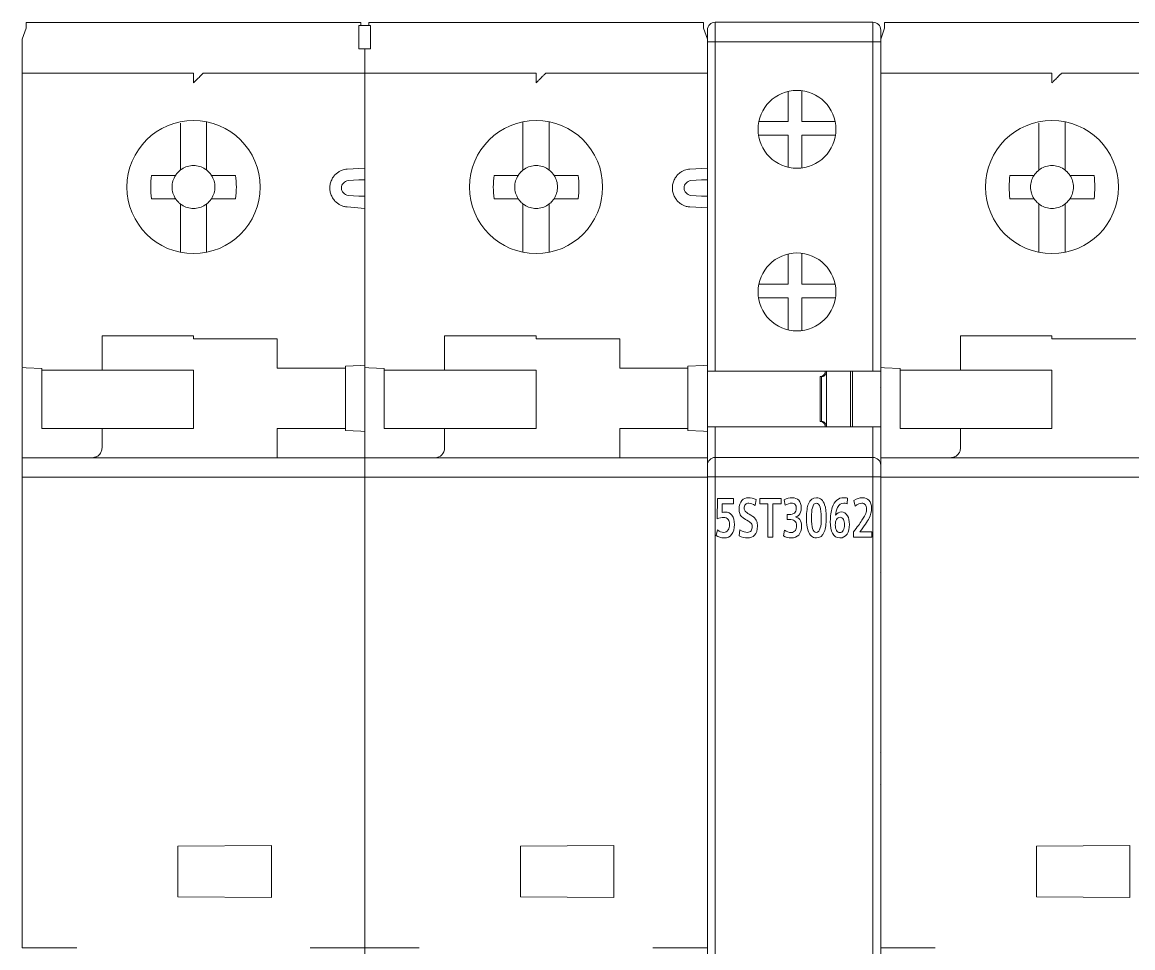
# Model space of a CAD drawing. Header units: millimetres. Extents: x 1359 to 3577, y 1336 to 3557.
# Drawn here: x 1699.5 to 1756.5, y 2764.8 to 2812.3 of the extents above; entities that cross this region are included whole.
import ezdxf

# ---------------------------------------------------------------- set-up
doc = ezdxf.new("R2010")
doc.units = ezdxf.units.MM
doc.layers.add('000-PI-Oprema', color=30, linetype='Continuous', lineweight=5)

msp = doc.modelspace()

# ---------------------------------------------------------------- linework, layer by layer
at = {"layer": '000-PI-Oprema', "color": 0, "lineweight": 0}
for p, q in [((1699.671, 2812.031), (1699.471, 2811.481)), ((1699.671, 2812.331), (1704.471, 2812.331)), ((1704.471, 2812.331), (1712.091, 2812.331)), ((1712.091, 2812.331), (1716.871, 2812.331)), ((1716.771, 2812.181), (1716.871, 2812.181)), ((1716.871, 2812.181), (1717.271, 2812.181)), ((1717.271, 2812.331), (1722.071, 2812.331)), ((1717.271, 2812.181), (1717.371, 2812.181)), ((1722.071, 2812.331), (1729.691, 2812.331)), ((1729.691, 2812.331), (1734.471, 2812.331)), ((1734.671, 2811.481), (1734.471, 2812.031)), ((1743.771, 2812.031), (1743.571, 2811.481)), ((1743.771, 2812.331), (1748.571, 2812.331)), ((1748.571, 2812.331), (1756.191, 2812.331)), ((1756.191, 2812.331), (1760.971, 2812.331)), ((1699.471, 2811.481), (1699.471, 2808.881)), ((1734.671, 2811.481), (1734.671, 2808.881)), ((1743.571, 2811.481), (1743.571, 2808.881)), ((1716.771, 2810.981), (1716.771, 2811.281)), ((1717.371, 2810.981), (1716.771, 2810.981)), ((1717.071, 2810.981), (1717.071, 2805.161)), ((1717.371, 2810.981), (1717.371, 2811.281)), ((1708.271, 2809.731), (1699.471, 2809.731)), ((1708.771, 2809.731), (1716.871, 2809.731)), ((1716.871, 2809.731), (1725.871, 2809.731)), ((1726.371, 2809.731), (1734.671, 2809.731)), ((1752.371, 2809.731), (1743.571, 2809.731)), ((1752.871, 2809.731), (1760.971, 2809.731)), ((1699.471, 2808.881), (1699.471, 2794.61)), ((1734.671, 2808.881), (1734.671, 2805.161)), ((1743.571, 2808.881), (1743.571, 2794.61)), ((1707.596, 2807.157), (1707.596, 2805.038)), ((1708.946, 2807.157), (1708.946, 2807.232)), ((1708.946, 2805.038), (1708.946, 2807.157)), ((1725.196, 2807.232), (1725.196, 2807.157)), ((1725.196, 2807.157), (1725.196, 2805.038)), ((1726.546, 2807.157), (1726.546, 2807.232)), ((1726.546, 2805.038), (1726.546, 2807.157)), ((1751.696, 2807.157), (1751.696, 2805.038)), ((1753.046, 2807.157), (1753.046, 2807.232)), ((1753.046, 2805.038), (1753.046, 2807.157)), ((1717.071, 2802.501), (1717.071, 2805.161)), ((1707.596, 2804.75), (1707.596, 2805.038)), ((1708.946, 2804.75), (1708.946, 2805.038)), ((1717.071, 2804.844), (1716.165, 2804.806)), ((1725.196, 2804.75), (1725.196, 2805.038)), ((1726.546, 2804.75), (1726.546, 2805.038)), ((1734.671, 2804.844), (1733.765, 2804.806)), ((1751.696, 2804.75), (1751.696, 2805.038)), ((1753.046, 2804.75), (1753.046, 2805.038)), ((1699.471, 2804.531), (1699.466, 2804.518)), ((1706.107, 2804.481), (1706.965, 2804.481)), ((1709.577, 2804.481), (1710.435, 2804.481)), ((1716.771, 2804.257), (1716.217, 2804.209)), ((1723.707, 2804.481), (1724.565, 2804.481)), ((1727.177, 2804.481), (1728.035, 2804.481)), ((1734.371, 2804.257), (1733.817, 2804.209)), ((1734.671, 2804.257), (1734.671, 2803.405)), ((1743.571, 2804.531), (1743.566, 2804.518)), ((1750.207, 2804.481), (1751.065, 2804.481)), ((1753.677, 2804.481), (1754.535, 2804.481)), ((1716.771, 2803.405), (1716.217, 2803.454)), ((1734.371, 2803.405), (1733.817, 2803.454)), ((1706.107, 2803.281), (1706.965, 2803.281)), ((1707.596, 2802.725), (1707.596, 2803.013)), ((1708.946, 2802.725), (1708.946, 2803.013)), ((1710.435, 2803.281), (1709.577, 2803.281)), ((1723.707, 2803.281), (1724.565, 2803.281)), ((1725.196, 2802.725), (1725.196, 2803.013)), ((1726.546, 2802.725), (1726.546, 2803.013)), ((1728.035, 2803.281), (1727.177, 2803.281)), ((1750.207, 2803.281), (1751.065, 2803.281)), ((1751.696, 2802.725), (1751.696, 2803.013)), ((1753.046, 2802.725), (1753.046, 2803.013)), ((1754.535, 2803.281), (1753.677, 2803.281)), ((1707.596, 2802.725), (1707.596, 2800.605)), ((1708.946, 2800.605), (1708.946, 2802.725)), ((1716.165, 2802.856), (1717.071, 2802.777)), ((1717.071, 2802.501), (1717.071, 2794.734)), ((1725.196, 2802.725), (1725.196, 2800.605)), ((1726.546, 2800.605), (1726.546, 2802.725)), ((1733.765, 2802.856), (1734.671, 2802.818)), ((1734.671, 2802.501), (1734.671, 2794.734)), ((1751.696, 2802.725), (1751.696, 2800.605)), ((1753.046, 2800.605), (1753.046, 2802.725)), ((1707.596, 2800.605), (1707.596, 2800.531)), ((1708.946, 2800.531), (1708.946, 2800.605)), ((1725.196, 2800.605), (1725.196, 2800.531)), ((1726.546, 2800.531), (1726.546, 2800.605)), ((1751.696, 2800.605), (1751.696, 2800.531)), ((1753.046, 2800.531), (1753.046, 2800.605)), ((1699.471, 2798.581), (1699.466, 2798.586)), ((1734.676, 2798.381), (1734.671, 2798.381)), ((1743.571, 2798.581), (1743.566, 2798.586)), ((1703.571, 2796.231), (1708.271, 2796.231)), ((1703.571, 2794.481), (1703.571, 2796.231)), ((1708.271, 2796.231), (1708.271, 2796.081)), ((1708.271, 2796.081), (1712.571, 2796.081)), ((1712.571, 2796.081), (1712.571, 2794.581)), ((1725.871, 2796.231), (1721.171, 2796.231)), ((1721.171, 2794.481), (1721.171, 2796.231)), ((1725.871, 2796.081), (1725.871, 2796.231)), ((1730.171, 2796.081), (1725.871, 2796.081)), ((1730.171, 2794.581), (1730.171, 2796.081)), ((1747.671, 2796.231), (1752.371, 2796.231)), ((1747.671, 2794.481), (1747.671, 2796.231)), ((1752.371, 2796.231), (1752.371, 2796.081)), ((1752.371, 2796.081), (1756.671, 2796.081)), ((1699.671, 2794.599), (1699.471, 2794.61)), ((1699.471, 2790.405), (1699.471, 2794.581)), ((1699.671, 2794.599), (1700.471, 2794.557)), ((1700.471, 2794.557), (1700.471, 2794.481)), ((1700.471, 2794.481), (1703.571, 2794.481)), ((1700.471, 2794.481), (1700.471, 2791.481)), ((1703.571, 2794.481), (1703.971, 2794.481)), ((1703.971, 2794.481), (1708.271, 2794.481)), ((1708.271, 2794.481), (1708.271, 2791.481)), ((1712.971, 2794.581), (1712.571, 2794.581)), ((1712.971, 2794.581), (1716.071, 2794.581)), ((1716.071, 2794.681), (1716.871, 2794.723)), ((1716.071, 2794.581), (1716.071, 2794.681)), ((1716.071, 2791.481), (1716.071, 2794.581)), ((1716.871, 2794.723), (1717.071, 2794.734)), ((1717.071, 2794.734), (1717.071, 2794.61)), ((1717.071, 2794.61), (1717.271, 2794.599)), ((1717.071, 2794.581), (1717.071, 2794.61)), ((1717.071, 2794.581), (1717.071, 2791.329)), ((1717.271, 2794.599), (1718.071, 2794.557)), ((1718.071, 2794.557), (1718.071, 2794.481)), ((1718.071, 2794.481), (1721.171, 2794.481)), ((1718.071, 2794.481), (1718.071, 2791.481)), ((1721.171, 2794.481), (1721.571, 2794.481)), ((1721.571, 2794.481), (1725.871, 2794.481)), ((1725.871, 2794.481), (1725.871, 2791.481)), ((1730.571, 2794.581), (1730.171, 2794.581)), ((1733.671, 2794.581), (1730.571, 2794.581)), ((1734.471, 2794.723), (1733.671, 2794.681)), ((1733.671, 2794.581), (1733.671, 2794.681)), ((1733.671, 2791.481), (1733.671, 2794.581)), ((1734.671, 2794.734), (1734.471, 2794.723)), ((1734.671, 2794.734), (1734.671, 2791.329)), ((1743.771, 2794.599), (1743.571, 2794.61)), ((1743.571, 2790.405), (1743.571, 2794.581)), ((1743.771, 2794.599), (1744.571, 2794.557)), ((1744.571, 2794.557), (1744.571, 2794.481)), ((1744.571, 2794.481), (1747.671, 2794.481)), ((1744.571, 2794.481), (1744.571, 2791.481)), ((1747.671, 2794.481), (1748.071, 2794.481)), ((1748.071, 2794.481), (1752.371, 2794.481)), ((1752.371, 2794.481), (1752.371, 2791.481)), ((1734.671, 2793.781), (1734.676, 2793.781)), ((1699.466, 2793.576), (1699.471, 2793.581)), ((1743.566, 2793.576), (1743.571, 2793.581)), ((1700.471, 2791.481), (1703.571, 2791.481)), ((1703.971, 2791.481), (1703.571, 2791.481)), ((1703.571, 2791.481), (1703.571, 2790.481)), ((1708.271, 2791.481), (1703.971, 2791.481)), ((1712.571, 2791.481), (1712.971, 2791.481)), ((1712.571, 2789.981), (1712.571, 2791.481)), ((1716.071, 2791.481), (1712.971, 2791.481)), ((1716.071, 2791.381), (1716.071, 2791.481)), ((1721.171, 2791.481), (1718.071, 2791.481)), ((1721.171, 2791.481), (1721.571, 2791.481)), ((1721.171, 2791.481), (1721.171, 2790.481)), ((1725.871, 2791.481), (1721.571, 2791.481)), ((1730.171, 2791.481), (1730.571, 2791.481)), ((1730.171, 2791.481), (1730.171, 2789.981)), ((1733.671, 2791.481), (1730.571, 2791.481)), ((1733.671, 2791.381), (1733.671, 2791.481)), ((1744.571, 2791.481), (1747.671, 2791.481)), ((1748.071, 2791.481), (1747.671, 2791.481)), ((1747.671, 2791.481), (1747.671, 2790.481)), ((1752.371, 2791.481), (1748.071, 2791.481)), ((1716.071, 2791.381), (1716.871, 2791.339)), ((1716.871, 2791.339), (1717.071, 2791.329)), ((1717.071, 2790.405), (1717.071, 2791.329)), ((1734.471, 2791.339), (1733.671, 2791.381)), ((1734.471, 2791.339), (1734.671, 2791.329)), ((1734.671, 2791.329), (1734.671, 2789.131)), ((1699.471, 2789.131), (1699.471, 2790.405)), ((1717.071, 2790.405), (1717.071, 2789.131)), ((1743.571, 2789.131), (1743.571, 2790.405)), ((1699.471, 2789.981), (1717.071, 2789.981)), ((1734.671, 2789.981), (1717.071, 2789.981)), ((1743.571, 2789.981), (1761.171, 2789.981)), ((1699.471, 2764.814), (1699.471, 2789.131)), ((1716.871, 2788.981), (1699.471, 2788.981)), ((1717.071, 2788.981), (1716.871, 2788.981)), ((1717.071, 2789.131), (1717.071, 2788.981)), ((1734.471, 2788.981), (1717.071, 2788.986)), ((1717.071, 2788.981), (1717.071, 2764.814)), ((1734.471, 2788.981), (1734.671, 2788.981)), ((1734.671, 2789.131), (1734.671, 2764.964)), ((1743.571, 2764.814), (1743.571, 2789.131)), ((1760.971, 2788.981), (1743.571, 2788.981)), ((1699.466, 2784.076), (1699.471, 2784.081)), ((1734.671, 2784.281), (1734.676, 2784.281)), ((1743.566, 2784.076), (1743.571, 2784.081)), ((1699.471, 2782.531), (1699.466, 2782.531)), ((1743.571, 2782.531), (1743.566, 2782.531)), ((1699.471, 2781.931), (1699.466, 2781.936)), ((1734.676, 2781.936), (1734.671, 2781.931)), ((1743.571, 2781.931), (1743.566, 2781.936)), ((1699.471, 2774.829), (1699.469, 2774.834)), ((1734.671, 2774.531), (1734.676, 2774.526)), ((1743.571, 2774.829), (1743.569, 2774.834)), ((1734.671, 2773.281), (1734.676, 2773.295)), ((1699.466, 2773.195), (1699.471, 2773.181)), ((1743.566, 2773.195), (1743.571, 2773.181)), ((1707.471, 2770.031), (1712.271, 2770.073)), ((1707.471, 2767.431), (1707.471, 2770.031)), ((1712.271, 2770.073), (1712.271, 2767.389)), ((1725.071, 2770.031), (1729.871, 2770.073)), ((1725.071, 2767.431), (1725.071, 2770.031)), ((1729.871, 2770.073), (1729.871, 2767.389)), ((1751.571, 2770.031), (1756.371, 2770.073)), ((1751.571, 2767.431), (1751.571, 2770.031)), ((1756.371, 2770.073), (1756.371, 2767.389)), ((1712.271, 2767.389), (1707.471, 2767.431)), ((1729.871, 2767.389), (1725.071, 2767.431)), ((1756.371, 2767.389), (1751.571, 2767.431)), ((1699.671, 2764.814), (1699.471, 2764.814)), ((1699.671, 2764.814), (1702.271, 2764.814)), ((1714.271, 2764.814), (1716.871, 2764.814)), ((1717.071, 2764.814), (1716.871, 2764.814)), ((1717.071, 2764.814), (1717.071, 2763.572)), ((1717.271, 2764.814), (1717.071, 2764.814)), ((1717.271, 2764.814), (1719.871, 2764.814)), ((1731.871, 2764.814), (1734.471, 2764.814)), ((1734.471, 2764.814), (1734.671, 2764.814)), ((1743.771, 2764.814), (1743.571, 2764.814)), ((1743.771, 2764.814), (1746.371, 2764.814))]:
    msp.add_line(p, q, dxfattribs=at)
at = {"layer": '000-PI-Oprema', "color": 0, "linetype": 'ByBlock', "lineweight": 0}
for p, q in [((1735.071, 2812.344), (1743.171, 2812.344)), ((1735.071, 2811.344), (1735.071, 2812.344)), ((1743.171, 2811.344), (1743.171, 2812.344)), ((1734.671, 2811.344), (1734.671, 2811.944)), ((1743.571, 2811.944), (1743.571, 2811.344)), ((1734.671, 2794.419), (1734.671, 2811.344)), ((1735.071, 2811.344), (1734.671, 2811.344)), ((1735.071, 2794.419), (1735.071, 2811.344)), ((1735.071, 2811.344), (1743.171, 2811.344)), ((1743.171, 2794.419), (1743.171, 2811.344)), ((1743.571, 2811.344), (1743.171, 2811.344)), ((1743.571, 2811.344), (1743.571, 2794.419)), ((1738.82, 2808.792), (1738.82, 2807.244)), ((1739.52, 2808.828), (1739.52, 2807.244)), ((1737.312, 2807.244), (1738.82, 2807.244)), ((1739.52, 2807.244), (1741.231, 2807.244)), ((1737.294, 2806.544), (1738.82, 2806.544)), ((1738.82, 2806.544), (1738.82, 2804.895)), ((1739.52, 2804.86), (1739.52, 2806.544)), ((1741.249, 2806.544), (1739.52, 2806.544)), ((1738.82, 2800.442), (1738.82, 2798.894)), ((1739.52, 2800.478), (1739.52, 2798.894)), ((1737.312, 2798.894), (1738.82, 2798.894)), ((1739.52, 2798.894), (1741.231, 2798.894)), ((1738.82, 2798.194), (1737.294, 2798.194)), ((1738.82, 2798.194), (1738.82, 2796.545)), ((1741.249, 2798.194), (1739.52, 2798.194)), ((1739.52, 2796.51), (1739.52, 2798.194)), ((1735.071, 2794.419), (1734.671, 2794.419)), ((1734.671, 2794.144), (1734.671, 2794.419)), ((1743.171, 2794.419), (1735.071, 2794.419)), ((1740.794, 2794.419), (1740.794, 2791.569)), ((1742.016, 2791.569), (1742.016, 2794.419)), ((1742.121, 2794.419), (1742.121, 2791.569)), ((1743.571, 2794.419), (1743.171, 2794.419)), ((1743.571, 2794.419), (1743.571, 2791.569)), ((1734.671, 2791.569), (1734.671, 2794.144)), ((1740.461, 2791.844), (1740.461, 2794.144)), ((1740.461, 2794.144), (1740.532, 2794.144)), ((1740.532, 2791.844), (1740.532, 2794.144)), ((1740.547, 2794.144), (1740.532, 2794.144)), ((1734.671, 2789.594), (1734.671, 2791.569)), ((1734.671, 2791.569), (1735.071, 2791.569)), ((1743.171, 2791.569), (1735.071, 2791.569)), ((1735.071, 2791.569), (1735.071, 2789.994)), ((1740.532, 2791.844), (1740.461, 2791.844)), ((1740.547, 2791.844), (1740.532, 2791.844)), ((1743.171, 2791.569), (1743.571, 2791.569)), ((1743.171, 2789.994), (1743.171, 2791.569)), ((1743.571, 2791.569), (1743.571, 2789.594)), ((1743.171, 2789.994), (1735.071, 2789.994)), ((1735.071, 2788.994), (1735.071, 2789.994)), ((1743.171, 2788.994), (1743.171, 2789.994)), ((1734.671, 2788.994), (1734.671, 2789.594)), ((1743.571, 2789.594), (1743.571, 2788.994)), ((1734.671, 2762.383), (1734.671, 2788.994)), ((1735.071, 2788.994), (1734.671, 2788.994)), ((1735.071, 2762.638), (1735.071, 2788.994)), ((1743.171, 2788.994), (1735.071, 2788.994)), ((1743.571, 2788.994), (1743.171, 2788.994)), ((1743.171, 2762.638), (1743.171, 2788.994)), ((1743.571, 2788.994), (1743.571, 2762.383)), ((1743.571, 2788.994), (1743.571, 2762.383)), ((1735.17, 2786.836), (1735.193, 2787.894)), ((1735.193, 2787.894), (1736.004, 2787.894)), ((1735.435, 2787.612), (1735.423, 2787.166)), ((1736.004, 2787.612), (1735.435, 2787.612)), ((1736.004, 2787.894), (1736.004, 2787.612)), ((1737.181, 2787.826), (1737.131, 2787.529)), ((1737.36, 2787.612), (1737.36, 2787.894)), ((1737.36, 2787.894), (1738.453, 2787.894)), ((1737.778, 2787.612), (1737.36, 2787.612)), ((1737.778, 2785.894), (1737.778, 2787.612)), ((1738.453, 2787.612), (1738.029, 2787.612)), ((1738.029, 2787.612), (1738.029, 2785.894)), ((1738.453, 2787.894), (1738.453, 2787.612)), ((1738.663, 2787.537), (1738.614, 2787.819)), ((1741.864, 2787.904), (1741.844, 2787.61)), ((1742.258, 2787.496), (1742.197, 2787.787)), ((1738.765, 2786.799), (1738.765, 2787.071)), ((1735.112, 2785.984), (1735.181, 2786.272)), ((1736.303, 2785.964), (1736.339, 2786.269)), ((1738.029, 2785.894), (1737.778, 2785.894)), ((1738.571, 2785.966), (1738.623, 2786.252)), ((1742.172, 2785.894), (1742.172, 2786.172)), ((1743.112, 2785.894), (1742.172, 2785.894)), ((1742.504, 2786.176), (1743.112, 2786.176)), ((1743.112, 2786.176), (1743.112, 2785.894))]:
    msp.add_line(p, q, dxfattribs=at)
for centre in [(1739.271, 2806.844), (1739.271, 2798.494)]:
    msp.add_circle(centre, 2, dxfattribs=at)
at = {"layer": '000-PI-Oprema', "color": 0, "lineweight": 0}
for centre in [(1708.271, 2803.881), (1725.871, 2803.881), (1752.371, 2803.881)]:
    msp.add_circle(centre, 3.418, dxfattribs=at)
at = {"layer": '000-PI-Oprema', "color": 0, "linetype": 'ByBlock', "lineweight": 0}
for centre, start, end in [((1735.071, 2811.944), 90, 180), ((1743.171, 2811.944), 0, 90), ((1735.071, 2789.594), 90, 180), ((1743.171, 2789.594), 0, 90)]:
    msp.add_arc(centre, 0.4, start, end, dxfattribs=at)
at = {"layer": '000-PI-Oprema', "color": 0, "lineweight": 0}
for centre, radius, start, end in [((1708.271, 2803.881), 1.1, 136.9319, 146.9443), ((1708.271, 2803.881), 1.1, 135, 136.9319), ((1708.271, 2803.881), 1.1, 123.0557, 133.0681), ((1708.271, 2803.881), 1.1, 46.9319, 56.9443), ((1708.271, 2803.881), 1.1, 45, 46.9319), ((1708.271, 2803.881), 1.1, 43.0681, 45), ((1708.271, 2803.881), 1.1, 33.0557, 43.0681), ((1725.871, 2803.881), 1.1, 136.9319, 146.9443), ((1725.871, 2803.881), 1.1, 135, 136.9319), ((1725.871, 2803.881), 1.1, 123.0557, 133.0681), ((1725.871, 2803.881), 1.1, 46.9319, 56.9443), ((1725.871, 2803.881), 1.1, 45, 46.9319), ((1725.871, 2803.881), 1.1, 43.0681, 45), ((1725.871, 2803.881), 1.1, 33.0557, 43.0681), ((1752.371, 2803.881), 1.1, 136.9319, 146.9443), ((1752.371, 2803.881), 1.1, 135, 136.9319), ((1752.371, 2803.881), 1.1, 123.0557, 133.0681), ((1752.371, 2803.881), 1.1, 46.9319, 56.9443), ((1752.371, 2803.881), 1.1, 45, 46.9319), ((1752.371, 2803.881), 1.1, 43.0681, 45), ((1752.371, 2803.881), 1.1, 33.0557, 43.0681), ((1708.271, 2803.881), 1.1, 213.0557, 223.0681), ((1708.271, 2803.881), 1.1, 226.9319, 236.9443), ((1708.271, 2803.881), 1.1, 303.0557, 313.0681), ((1708.271, 2803.881), 1.1, 313.0681, 315), ((1708.271, 2803.881), 1.1, 315, 316.9319), ((1708.271, 2803.881), 1.1, 316.9319, 326.9443), ((1725.871, 2803.881), 1.1, 213.0557, 223.0681), ((1725.871, 2803.881), 1.1, 226.9319, 236.9443), ((1725.871, 2803.881), 1.1, 303.0557, 313.0681), ((1725.871, 2803.881), 1.1, 313.0681, 315), ((1725.871, 2803.881), 1.1, 315, 316.9319), ((1725.871, 2803.881), 1.1, 316.9319, 326.9443), ((1752.371, 2803.881), 1.1, 213.0557, 223.0681), ((1752.371, 2803.881), 1.1, 226.9319, 236.9443), ((1752.371, 2803.881), 1.1, 303.0557, 313.0681), ((1752.371, 2803.881), 1.1, 313.0681, 315), ((1752.371, 2803.881), 1.1, 315, 316.9319), ((1752.371, 2803.881), 1.1, 316.9319, 326.9443), ((1720.671, 2790.481), 0.5, 270, 0)]:
    msp.add_arc(centre, radius, start, end, dxfattribs=at)
for points, knots in [([(1699.671, 2812.031), (1699.671, 2812.057), (1699.671, 2812.112), (1699.671, 2812.187), (1699.671, 2812.252), (1699.671, 2812.298), (1699.671, 2812.326), (1699.671, 2812.329), (1699.671, 2812.331)], [0.2613825, 0.2613825, 0.2613825, 0.2613825, 0.3685854, 0.5000663, 0.6285535, 0.7600358, 0.8779631, 1, 1, 1, 1]), ([(1716.771, 2812.181), (1716.771, 2812.162), (1716.771, 2812.108), (1716.771, 2811.993), (1716.771, 2811.834), (1716.771, 2811.657), (1716.771, 2811.47), (1716.771, 2811.344), (1716.771, 2811.281)], [0.287427, 0.287427, 0.287427, 0.287427, 0.3699948, 0.5001298, 0.629921, 0.7600558, 0.879771, 1, 1, 1, 1]), ([(1716.871, 2812.181), (1716.871, 2812.182), (1716.871, 2812.238), (1716.871, 2812.306), (1716.871, 2812.323), (1716.871, 2812.331)], [0, 0, 0, 0, 0.010834, 0.505413, 1, 1, 1, 1]), ([(1717.271, 2812.331), (1717.271, 2812.323), (1717.271, 2812.306), (1717.271, 2812.238), (1717.271, 2812.182), (1717.271, 2812.181)], [0, 0, 0, 0, 0.494587, 0.989166, 1, 1, 1, 1]), ([(1717.371, 2812.181), (1717.371, 2812.133), (1717.371, 2812.068), (1717.371, 2811.803), (1717.371, 2811.543), (1717.371, 2811.281)], [0.2858647, 0.2858647, 0.2858647, 0.2858647, 0.5, 0.5, 1, 1, 1, 1]), ([(1734.471, 2812.031), (1734.471, 2812.088), (1734.471, 2812.141), (1734.471, 2812.277), (1734.471, 2812.331), (1734.471, 2812.331)], [0.262243, 0.262243, 0.262243, 0.262243, 0.5, 0.5, 1, 1, 1, 1]), ([(1743.771, 2812.031), (1743.771, 2812.057), (1743.771, 2812.112), (1743.771, 2812.187), (1743.771, 2812.252), (1743.771, 2812.298), (1743.771, 2812.326), (1743.771, 2812.329), (1743.771, 2812.331)], [0.2613825, 0.2613825, 0.2613825, 0.2613825, 0.3685854, 0.5000663, 0.6285535, 0.7600358, 0.8779631, 1, 1, 1, 1]), ([(1708.271, 2809.731), (1708.271, 2809.73), (1708.271, 2809.729), (1708.271, 2809.716), (1708.271, 2809.694), (1708.271, 2809.652), (1708.271, 2809.588), (1708.271, 2809.508), (1708.271, 2809.42), (1708.271, 2809.326), (1708.271, 2809.263), (1708.271, 2809.231)], [0, 0, 0, 0, 0.080758, 0.160392, 0.240099, 0.368585, 0.500066, 0.628554, 0.760036, 0.877963, 1, 1, 1, 1]), ([(1708.771, 2809.731), (1708.771, 2809.731), (1708.769, 2809.73), (1708.76, 2809.72), (1708.745, 2809.706), (1708.724, 2809.684), (1708.697, 2809.657), (1708.664, 2809.624), (1708.617, 2809.577), (1708.55, 2809.51), (1708.469, 2809.428), (1708.374, 2809.334), (1708.309, 2809.269), (1708.271, 2809.231)], [0, 0, 0, 0, 0.056117, 0.113833, 0.173777, 0.236509, 0.302522, 0.372235, 0.446007, 0.56933, 0.712859, 0.83153, 1, 1, 1, 1]), ([(1725.871, 2809.231), (1725.871, 2809.362), (1725.871, 2809.492), (1725.871, 2809.677), (1725.871, 2809.731), (1725.871, 2809.731)], [0, 0, 0, 0, 0.5, 0.5, 1, 1, 1, 1]), ([(1725.871, 2809.231), (1725.893, 2809.253), (1725.937, 2809.296), (1726.001, 2809.361), (1726.072, 2809.432), (1726.149, 2809.509), (1726.225, 2809.585), (1726.288, 2809.648), (1726.335, 2809.695), (1726.366, 2809.726), (1726.369, 2809.729), (1726.371, 2809.731)], [0, 0, 0, 0, 0.097283, 0.192791, 0.287384, 0.42418, 0.554334, 0.675821, 0.789691, 0.896334, 1, 1, 1, 1]), ([(1752.371, 2809.731), (1752.371, 2809.73), (1752.371, 2809.729), (1752.371, 2809.716), (1752.371, 2809.694), (1752.371, 2809.652), (1752.371, 2809.588), (1752.371, 2809.508), (1752.371, 2809.42), (1752.371, 2809.326), (1752.371, 2809.263), (1752.371, 2809.231)], [0, 0, 0, 0, 0.080758, 0.160392, 0.240099, 0.368585, 0.500066, 0.628554, 0.760036, 0.877963, 1, 1, 1, 1]), ([(1752.871, 2809.731), (1752.871, 2809.731), (1752.869, 2809.73), (1752.86, 2809.72), (1752.845, 2809.706), (1752.824, 2809.684), (1752.797, 2809.657), (1752.764, 2809.624), (1752.717, 2809.577), (1752.65, 2809.51), (1752.569, 2809.428), (1752.474, 2809.334), (1752.409, 2809.269), (1752.371, 2809.231)], [0, 0, 0, 0, 0.056117, 0.113833, 0.173777, 0.236509, 0.302522, 0.372235, 0.446007, 0.56933, 0.712859, 0.83153, 1, 1, 1, 1]), ([(1734.671, 2805.16), (1734.671, 2805.16), (1734.671, 2805.158), (1734.671, 2805.145), (1734.671, 2805.123), (1734.671, 2805.084), (1734.671, 2805.014), (1734.671, 2804.901), (1734.671, 2804.763), (1734.671, 2804.606), (1734.671, 2804.435), (1734.671, 2804.316), (1734.671, 2804.257)], [0, 0, 0, 0, 0.062572, 0.124512, 0.186422, 0.248903, 0.373491, 0.498598, 0.623567, 0.749199, 0.874318, 1, 1, 1, 1]), ([(1708.871, 2804.803), (1708.694, 2804.919), (1708.483, 2804.981), (1708.06, 2804.981), (1707.849, 2804.919), (1707.671, 2804.803)], [0, 0, 0, 0, 0.5, 0.5, 1, 1, 1, 1]), ([(1716.165, 2802.856), (1716.134, 2802.86), (1716.074, 2802.867), (1715.985, 2802.888), (1715.874, 2802.924), (1715.745, 2802.987), (1715.6, 2803.092), (1715.468, 2803.231), (1715.359, 2803.408), (1715.287, 2803.611), (1715.263, 2803.831), (1715.287, 2804.052), (1715.359, 2804.254), (1715.468, 2804.432), (1715.599, 2804.57), (1715.745, 2804.676), (1715.888, 2804.744), (1716.029, 2804.789), (1716.119, 2804.8), (1716.165, 2804.806)], [0, 0, 0, 0, 0.031513, 0.062833, 0.094232, 0.152293, 0.210532, 0.279327, 0.348301, 0.424071, 0.50002, 0.57579, 0.651739, 0.720534, 0.789508, 0.84757, 0.905809, 0.95275, 1, 1, 1, 1]), ([(1726.471, 2804.803), (1726.294, 2804.919), (1726.083, 2804.981), (1725.66, 2804.981), (1725.449, 2804.919), (1725.271, 2804.803)], [0, 0, 0, 0, 0.5, 0.5, 1, 1, 1, 1]), ([(1733.765, 2802.856), (1733.734, 2802.86), (1733.674, 2802.867), (1733.585, 2802.888), (1733.474, 2802.924), (1733.345, 2802.987), (1733.2, 2803.092), (1733.068, 2803.231), (1732.959, 2803.408), (1732.887, 2803.611), (1732.863, 2803.831), (1732.887, 2804.052), (1732.959, 2804.254), (1733.068, 2804.432), (1733.199, 2804.57), (1733.345, 2804.676), (1733.488, 2804.744), (1733.629, 2804.789), (1733.719, 2804.8), (1733.765, 2804.806)], [0, 0, 0, 0, 0.031513, 0.062833, 0.094232, 0.152293, 0.210532, 0.279327, 0.348301, 0.424071, 0.50002, 0.57579, 0.651739, 0.720534, 0.789508, 0.84757, 0.905809, 0.95275, 1, 1, 1, 1]), ([(1752.971, 2804.803), (1752.794, 2804.919), (1752.583, 2804.981), (1752.16, 2804.981), (1751.949, 2804.919), (1751.771, 2804.803)], [0, 0, 0, 0, 0.5, 0.5, 1, 1, 1, 1]), ([(1706.107, 2804.481), (1706.083, 2804.282), (1706.059, 2803.881), (1706.083, 2803.48), (1706.108, 2803.281), (1706.107, 2803.281)], [-0.000008, -0.000008, -0.000008, -0.000008, 0.499992, 0.999992, 1, 1, 1, 1]), ([(1709.577, 2804.481), (1709.51, 2804.481), (1709.385, 2804.481), (1709.254, 2804.481), (1709.193, 2804.481)], [0, 0, 0, 0, 0.54278, 1, 1, 1, 1]), ([(1716.217, 2803.454), (1716.124, 2803.462), (1716.034, 2803.506), (1715.908, 2803.644), (1715.871, 2803.738), (1715.871, 2803.925), (1715.908, 2804.018), (1716.034, 2804.156), (1716.124, 2804.2), (1716.217, 2804.209)], [0, 0, 0, 0, 0.25, 0.25, 0.5, 0.5, 0.75, 0.75, 1, 1, 1, 1]), ([(1717.071, 2804.257), (1717.071, 2804.257), (1717.039, 2804.257), (1716.928, 2804.257), (1716.85, 2804.257), (1716.771, 2804.257)], [0, 0, 0, 0, 0.5, 0.5, 1, 1, 1, 1]), ([(1723.707, 2804.481), (1723.683, 2804.282), (1723.659, 2803.881), (1723.683, 2803.48), (1723.708, 2803.281), (1723.707, 2803.281)], [0, 0, 0, 0, 0.5, 1, 1.000008, 1.000008, 1.000008, 1.000008]), ([(1727.177, 2804.481), (1727.11, 2804.481), (1726.985, 2804.481), (1726.854, 2804.481), (1726.793, 2804.481)], [0, 0, 0, 0, 0.54278, 1, 1, 1, 1]), ([(1733.817, 2803.454), (1733.724, 2803.462), (1733.634, 2803.506), (1733.508, 2803.644), (1733.471, 2803.738), (1733.471, 2803.925), (1733.508, 2804.018), (1733.634, 2804.156), (1733.724, 2804.2), (1733.817, 2804.209)], [0, 0, 0, 0, 0.25, 0.25, 0.5, 0.5, 0.75, 0.75, 1, 1, 1, 1]), ([(1734.671, 2804.257), (1734.671, 2804.257), (1734.639, 2804.257), (1734.528, 2804.257), (1734.45, 2804.257), (1734.371, 2804.257)], [0, 0, 0, 0, 0.5, 0.5, 1, 1, 1, 1]), ([(1750.207, 2804.481), (1750.183, 2804.282), (1750.159, 2803.881), (1750.183, 2803.48), (1750.208, 2803.281), (1750.207, 2803.281)], [-0.000008, -0.000008, -0.000008, -0.000008, 0.499992, 0.999992, 1, 1, 1, 1]), ([(1753.677, 2804.481), (1753.61, 2804.481), (1753.485, 2804.481), (1753.354, 2804.481), (1753.293, 2804.481)], [0, 0, 0, 0, 0.54278, 1, 1, 1, 1]), ([(1707.349, 2803.281), (1707.351, 2803.283), (1707.349, 2803.281), (1707.349, 2803.282), (1707.349, 2803.282), (1707.349, 2803.282), (1707.349, 2803.283), (1707.348, 2803.284), (1707.346, 2803.286), (1707.343, 2803.291), (1707.337, 2803.301), (1707.325, 2803.321), (1707.302, 2803.361), (1707.26, 2803.443), (1707.195, 2803.617), (1707.171, 2803.776), (1707.171, 2803.881)], [0, 0, 0, 0, 0.000244, 0.000244, 0.000488, 0.000977, 0.001953, 0.003906, 0.007813, 0.015625, 0.03125, 0.0625, 0.125, 0.25, 0.5, 1, 1, 1, 1]), ([(1724.949, 2803.281), (1724.949, 2803.281), (1724.834, 2803.459), (1724.771, 2803.67), (1724.771, 2803.881)], [0, 0, 0, 0, 0.0000079, 0.5000079, 0.5000079, 0.5000079, 0.5000079]), ([(1751.449, 2803.281), (1751.451, 2803.283), (1751.449, 2803.281), (1751.449, 2803.282), (1751.449, 2803.282), (1751.449, 2803.282), (1751.449, 2803.283), (1751.448, 2803.284), (1751.446, 2803.286), (1751.443, 2803.291), (1751.437, 2803.301), (1751.425, 2803.321), (1751.402, 2803.361), (1751.36, 2803.443), (1751.295, 2803.617), (1751.271, 2803.776), (1751.271, 2803.881)], [0, 0, 0, 0, 0.000244, 0.000244, 0.000488, 0.000977, 0.001953, 0.003906, 0.007813, 0.015625, 0.03125, 0.0625, 0.125, 0.25, 0.5, 1, 1, 1, 1]), ([(1706.965, 2803.281), (1707.033, 2803.281), (1707.157, 2803.281), (1707.289, 2803.281), (1707.349, 2803.281)], [0, 0, 0, 0, 0.54278, 1, 1, 1, 1]), ([(1707.671, 2802.959), (1707.849, 2802.844), (1708.06, 2802.781), (1708.483, 2802.781), (1708.694, 2802.844), (1708.871, 2802.959)], [0, 0, 0, 0, 0.5, 0.5, 1, 1, 1, 1]), ([(1709.577, 2803.281), (1709.51, 2803.281), (1709.386, 2803.281), (1709.254, 2803.281), (1709.193, 2803.281)], [0, 0, 0, 0, 0.540007, 1, 1, 1, 1]), ([(1717.071, 2803.405), (1717.071, 2803.405), (1717.042, 2803.405), (1716.925, 2803.405), (1716.842, 2803.405), (1716.771, 2803.405)], [0, 0, 0, 0, 0.5, 0.5, 1, 1, 1, 1]), ([(1724.565, 2803.281), (1724.633, 2803.281), (1724.757, 2803.281), (1724.889, 2803.281), (1724.949, 2803.281)], [0, 0, 0, 0, 0.54278, 1, 1, 1, 1]), ([(1725.271, 2802.959), (1725.449, 2802.844), (1725.66, 2802.781), (1726.083, 2802.781), (1726.294, 2802.844), (1726.471, 2802.959)], [0, 0, 0, 0, 0.5, 0.5, 1, 1, 1, 1]), ([(1727.177, 2803.281), (1727.11, 2803.281), (1726.986, 2803.281), (1726.854, 2803.281), (1726.793, 2803.281)], [0, 0, 0, 0, 0.540007, 1, 1, 1, 1]), ([(1734.671, 2803.405), (1734.671, 2803.405), (1734.642, 2803.405), (1734.525, 2803.405), (1734.442, 2803.405), (1734.371, 2803.405)], [0, 0, 0, 0, 0.5, 0.5, 1, 1, 1, 1]), ([(1734.671, 2803.405), (1734.671, 2803.376), (1734.671, 2803.316), (1734.671, 2803.229), (1734.671, 2803.142), (1734.671, 2803.031), (1734.671, 2802.899), (1734.671, 2802.762), (1734.671, 2802.648), (1734.671, 2802.566), (1734.671, 2802.512), (1734.671, 2802.505), (1734.671, 2802.502)], [0, 0, 0, 0, 0.06314, 0.125631, 0.188079, 0.251095, 0.376332, 0.501694, 0.62641, 0.751388, 0.875439, 1, 1, 1, 1]), ([(1751.065, 2803.281), (1751.133, 2803.281), (1751.257, 2803.281), (1751.389, 2803.281), (1751.449, 2803.281)], [0, 0, 0, 0, 0.54278, 1, 1, 1, 1]), ([(1751.771, 2802.959), (1751.949, 2802.844), (1752.16, 2802.781), (1752.583, 2802.781), (1752.794, 2802.844), (1752.971, 2802.959)], [0, 0, 0, 0, 0.5, 0.5, 1, 1, 1, 1]), ([(1753.677, 2803.281), (1753.61, 2803.281), (1753.486, 2803.281), (1753.354, 2803.281), (1753.293, 2803.281)], [0, 0, 0, 0, 0.540007, 1, 1, 1, 1]), ([(1703.071, 2789.981), (1703.092, 2789.982), (1703.129, 2789.983), (1703.182, 2789.993), (1703.225, 2790.005), (1703.282, 2790.026), (1703.35, 2790.062), (1703.427, 2790.125), (1703.489, 2790.201), (1703.536, 2790.29), (1703.566, 2790.385), (1703.569, 2790.45), (1703.571, 2790.481)], [0, 0, 0, 0, 0.090538, 0.168629, 0.234274, 0.28748, 0.430983, 0.554467, 0.680811, 0.79553, 0.900937, 1, 1, 1, 1]), ([(1747.171, 2789.981), (1747.192, 2789.982), (1747.229, 2789.983), (1747.282, 2789.993), (1747.325, 2790.005), (1747.382, 2790.026), (1747.45, 2790.062), (1747.527, 2790.125), (1747.589, 2790.201), (1747.636, 2790.29), (1747.666, 2790.385), (1747.669, 2790.45), (1747.671, 2790.481)], [0, 0, 0, 0, 0.090538, 0.168629, 0.234274, 0.28748, 0.430983, 0.554467, 0.680811, 0.79553, 0.900937, 1, 1, 1, 1]), ([(1717.071, 2789.081), (1717.071, 2789.077), (1717.071, 2789.071), (1717.071, 2789.003), (1717.071, 2788.986)], [0, 0, 0, 0, 0.751055, 1, 1, 1, 1]), ([(1734.671, 2789.131), (1734.671, 2789.13), (1734.671, 2789.128), (1734.671, 2789.113), (1734.671, 2789.085), (1734.671, 2789.041), (1734.671, 2789.001), (1734.671, 2788.981)], [0, 0, 0, 0, 0.169382, 0.332374, 0.500748, 0.7482, 1, 1, 1, 1])]:
    msp.add_open_spline(points, degree=3, knots=knots, dxfattribs=at)
for points in [[(1707.493, 2804.659), (1707.502, 2804.668), (1707.511, 2804.676), (1707.52, 2804.685)], [(1725.093, 2804.659), (1725.102, 2804.668), (1725.111, 2804.676), (1725.12, 2804.685)], [(1751.593, 2804.659), (1751.602, 2804.668), (1751.611, 2804.676), (1751.62, 2804.685)], [(1707.349, 2804.481), (1707.215, 2804.481), (1707.089, 2804.481), (1706.965, 2804.481)], [(1707.171, 2803.881), (1707.171, 2804.093), (1707.234, 2804.304), (1707.349, 2804.481)], [(1709.371, 2803.881), (1709.371, 2804.093), (1709.309, 2804.304), (1709.193, 2804.481)], [(1710.435, 2803.281), (1710.483, 2803.679), (1710.483, 2804.083), (1710.435, 2804.481)], [(1724.949, 2804.481), (1724.815, 2804.481), (1724.689, 2804.481), (1724.565, 2804.481)], [(1724.771, 2803.881), (1724.771, 2804.093), (1724.834, 2804.304), (1724.949, 2804.481)], [(1726.971, 2803.881), (1726.971, 2804.093), (1726.909, 2804.304), (1726.793, 2804.481)], [(1728.035, 2803.281), (1728.083, 2803.679), (1728.083, 2804.083), (1728.035, 2804.481)], [(1751.449, 2804.481), (1751.315, 2804.481), (1751.189, 2804.481), (1751.065, 2804.481)], [(1751.271, 2803.881), (1751.271, 2804.093), (1751.334, 2804.304), (1751.449, 2804.481)], [(1753.471, 2803.881), (1753.471, 2804.093), (1753.409, 2804.304), (1753.293, 2804.481)], [(1754.535, 2803.281), (1754.583, 2803.679), (1754.583, 2804.083), (1754.535, 2804.481)], [(1709.193, 2803.281), (1709.309, 2803.459), (1709.371, 2803.67), (1709.371, 2803.881)], [(1726.793, 2803.281), (1726.909, 2803.459), (1726.971, 2803.67), (1726.971, 2803.881)], [(1753.293, 2803.281), (1753.409, 2803.459), (1753.471, 2803.67), (1753.471, 2803.881)], [(1707.493, 2803.103), (1707.485, 2803.112), (1707.476, 2803.121), (1707.468, 2803.13)], [(1707.52, 2803.078), (1707.511, 2803.086), (1707.502, 2803.095), (1707.493, 2803.103)], [(1725.093, 2803.103), (1725.085, 2803.112), (1725.076, 2803.121), (1725.068, 2803.13)], [(1725.12, 2803.078), (1725.111, 2803.086), (1725.102, 2803.095), (1725.093, 2803.103)], [(1751.593, 2803.103), (1751.585, 2803.112), (1751.576, 2803.121), (1751.568, 2803.13)], [(1751.62, 2803.078), (1751.611, 2803.086), (1751.602, 2803.095), (1751.593, 2803.103)]]:
    msp.add_open_spline(points, degree=3, dxfattribs=at)
at = {"layer": '000-PI-Oprema', "color": 0, "linetype": 'ByBlock', "lineweight": 0}
for points, knots in [([(1740.467, 2794.144), (1740.487, 2794.144), (1740.528, 2794.15), (1740.589, 2794.18), (1740.645, 2794.227), (1740.689, 2794.289), (1740.716, 2794.355), (1740.724, 2794.4), (1740.725, 2794.419)], [0, 0, 0, 0, 0.175589, 0.351177, 0.526766, 0.702354, 0.877943, 1, 1, 1, 1]), ([(1740.793, 2794.419), (1740.792, 2794.407), (1740.791, 2794.395), (1740.787, 2794.373), (1740.784, 2794.363), (1740.778, 2794.343), (1740.775, 2794.334), (1740.764, 2794.305), (1740.755, 2794.288), (1740.739, 2794.263), (1740.733, 2794.254), (1740.721, 2794.239), (1740.708, 2794.224), (1740.695, 2794.212), (1740.681, 2794.199), (1740.674, 2794.194), (1740.653, 2794.178), (1740.639, 2794.169), (1740.617, 2794.159), (1740.61, 2794.157), (1740.596, 2794.152), (1740.59, 2794.15), (1740.57, 2794.145), (1740.558, 2794.144), (1740.547, 2794.144)], [0, 0, 0, 0, 0.078296, 0.078296, 0.144132, 0.144132, 0.209968, 0.209968, 0.34164, 0.34164, 0.407476, 0.407476, 0.473312, 0.539148, 0.539148, 0.604984, 0.604984, 0.736656, 0.736656, 0.802492, 0.802492, 0.868328, 0.868328, 1, 1, 1, 1]), ([(1740.725, 2791.569), (1740.724, 2791.588), (1740.716, 2791.633), (1740.689, 2791.699), (1740.645, 2791.761), (1740.589, 2791.808), (1740.528, 2791.837), (1740.487, 2791.844), (1740.467, 2791.844)], [0, 0, 0, 0, 0.122057, 0.297646, 0.473234, 0.648823, 0.824411, 1, 1, 1, 1]), ([(1740.547, 2791.844), (1740.558, 2791.844), (1740.57, 2791.843), (1740.59, 2791.838), (1740.596, 2791.836), (1740.61, 2791.831), (1740.617, 2791.828), (1740.639, 2791.818), (1740.653, 2791.81), (1740.674, 2791.794), (1740.681, 2791.789), (1740.695, 2791.776), (1740.708, 2791.763), (1740.721, 2791.749), (1740.733, 2791.733), (1740.739, 2791.725), (1740.755, 2791.7), (1740.764, 2791.682), (1740.775, 2791.654), (1740.778, 2791.644), (1740.784, 2791.625), (1740.787, 2791.615), (1740.791, 2791.593), (1740.792, 2791.581), (1740.793, 2791.569)], [0, 0, 0, 0, 0.131674, 0.131674, 0.197511, 0.197511, 0.263348, 0.263348, 0.395022, 0.395022, 0.460859, 0.460859, 0.526697, 0.592534, 0.592534, 0.658371, 0.658371, 0.790045, 0.790045, 0.855882, 0.855882, 0.921719, 0.921719, 1, 1, 1, 1]), ([(1736.334, 2787.112), (1736.31, 2787.177), (1736.298, 2787.252), (1736.298, 2787.531), (1736.347, 2787.68), (1736.526, 2787.881), (1736.638, 2787.927), (1736.898, 2787.927), (1737.031, 2787.893), (1737.181, 2787.826)], [0, 0, 0, 0, 0.147499, 0.147499, 0.478915, 0.478915, 0.764253, 0.764253, 1, 1, 1, 1]), ([(1736.625, 2787.576), (1736.582, 2787.529), (1736.561, 2787.468), (1736.561, 2787.326), (1736.579, 2787.272), (1736.615, 2787.228)], [0, 0, 0, 0, 0.539326, 0.539326, 1, 1, 1, 1]), ([(1737.131, 2787.529), (1736.998, 2787.605), (1736.884, 2787.644), (1736.72, 2787.644), (1736.665, 2787.622), (1736.625, 2787.576)], [0, 0, 0, 0, 0.576744, 0.576744, 1, 1, 1, 1]), ([(1738.614, 2787.819), (1738.746, 2787.891), (1738.882, 2787.927), (1739.167, 2787.927), (1739.279, 2787.883), (1739.447, 2787.707), (1739.49, 2787.577), (1739.49, 2787.241), (1739.447, 2787.113), (1739.362, 2787.026)], [0, 0, 0, 0, 0.239001, 0.239001, 0.484461, 0.484461, 0.74061, 0.74061, 1, 1, 1, 1]), ([(1739.173, 2787.575), (1739.131, 2787.623), (1739.07, 2787.647), (1738.899, 2787.647), (1738.79, 2787.61), (1738.663, 2787.537)], [0, 0, 0, 0, 0.463252, 0.463252, 1, 1, 1, 1]), ([(1738.765, 2787.071), (1738.801, 2787.067), (1738.833, 2787.064), (1738.986, 2787.064), (1739.078, 2787.09), (1739.203, 2787.198), (1739.237, 2787.276), (1739.237, 2787.46), (1739.215, 2787.526), (1739.173, 2787.575)], [0, 0, 0, 0, 0.066415, 0.066415, 0.367554, 0.367554, 0.712028, 0.712028, 1, 1, 1, 1]), ([(1739.842, 2786.219), (1739.788, 2786.383), (1739.761, 2786.606), (1739.761, 2787.214), (1739.794, 2787.454), (1739.944, 2787.823), (1740.082, 2787.927), (1740.471, 2787.927), (1740.611, 2787.806), (1740.746, 2787.406), (1740.771, 2787.182), (1740.771, 2786.576), (1740.739, 2786.335), (1740.589, 2785.965), (1740.453, 2785.862), (1740.065, 2785.862), (1739.921, 2785.982), (1739.842, 2786.219)], [0, 0, 0, 0, 0.102607, 0.102607, 0.215344, 0.215344, 0.359602, 0.359602, 0.508449, 0.508449, 0.605424, 0.605424, 0.712738, 0.712738, 0.850747, 0.850747, 1, 1, 1, 1]), ([(1740.469, 2786.371), (1740.502, 2786.49), (1740.518, 2786.664), (1740.518, 2787.149), (1740.499, 2787.333), (1740.418, 2787.579), (1740.352, 2787.644), (1740.171, 2787.644), (1740.104, 2787.567), (1740.031, 2787.3), (1740.015, 2787.126), (1740.015, 2786.64), (1740.034, 2786.455), (1740.116, 2786.209), (1740.181, 2786.144), (1740.36, 2786.144), (1740.428, 2786.221), (1740.469, 2786.371)], [0, 0, 0, 0, 0.111532, 0.111532, 0.232718, 0.232718, 0.368116, 0.368116, 0.509326, 0.509326, 0.615302, 0.615302, 0.730693, 0.730693, 0.859368, 0.859368, 1, 1, 1, 1]), ([(1741.256, 2787.022), (1741.335, 2787.136), (1741.434, 2787.194), (1741.687, 2787.194), (1741.791, 2787.129), (1741.932, 2786.892), (1741.964, 2786.745), (1741.964, 2786.352), (1741.923, 2786.186), (1741.753, 2785.928), (1741.632, 2785.862), (1741.305, 2785.862), (1741.178, 2785.94), (1741.021, 2786.241), (1740.983, 2786.441), (1740.983, 2786.979), (1741.018, 2787.22), (1741.2, 2787.759), (1741.395, 2787.927), (1741.722, 2787.927), (1741.785, 2787.919), (1741.864, 2787.904)], [0, 0, 0, 0, 0.089461, 0.089461, 0.19129, 0.19129, 0.276772, 0.276772, 0.371724, 0.371724, 0.473605, 0.473605, 0.585698, 0.585698, 0.686027, 0.686027, 0.793303, 0.793303, 0.969646, 0.969646, 1, 1, 1, 1]), ([(1741.844, 2787.61), (1741.777, 2787.635), (1741.721, 2787.647), (1741.537, 2787.647), (1741.428, 2787.571), (1741.3, 2787.31), (1741.268, 2787.178), (1741.256, 2787.022)], [0, 0, 0, 0, 0.154498, 0.154498, 0.648893, 0.648893, 1, 1, 1, 1]), ([(1742.172, 2786.172), (1742.362, 2786.415), (1742.507, 2786.613), (1742.707, 2786.92), (1742.773, 2787.039), (1742.833, 2787.203), (1742.848, 2787.28), (1742.848, 2787.44), (1742.826, 2787.509), (1742.784, 2787.561)], [0, 0, 0, 0, 0.241599, 0.241599, 0.48433, 0.48433, 0.720892, 0.720892, 1, 1, 1, 1]), ([(1742.197, 2787.787), (1742.339, 2787.88), (1742.484, 2787.927), (1742.772, 2787.927), (1742.884, 2787.882), (1743.056, 2787.694), (1743.101, 2787.555), (1743.101, 2787.208), (1743.059, 2787.044), (1742.884, 2786.699), (1742.727, 2786.464), (1742.504, 2786.176)], [0, 0, 0, 0, 0.197997, 0.197997, 0.390323, 0.390323, 0.600635, 0.600635, 0.791326, 0.791326, 1, 1, 1, 1]), ([(1742.784, 2787.561), (1742.736, 2787.618), (1742.675, 2787.647), (1742.502, 2787.647), (1742.388, 2787.597), (1742.258, 2787.496)], [0, 0, 0, 0, 0.421978, 0.421978, 1, 1, 1, 1]), ([(1735.423, 2787.166), (1735.476, 2787.18), (1735.528, 2787.187), (1735.73, 2787.187), (1735.847, 2787.132), (1736.014, 2786.909), (1736.056, 2786.75), (1736.056, 2786.332), (1736.007, 2786.161), (1735.821, 2785.919), (1735.693, 2785.862), (1735.377, 2785.862), (1735.238, 2785.902), (1735.112, 2785.984)], [0, 0, 0, 0, 0.060999, 0.060999, 0.245846, 0.245846, 0.438646, 0.438646, 0.644032, 0.644032, 0.829922, 0.829922, 1, 1, 1, 1]), ([(1735.181, 2786.272), (1735.295, 2786.185), (1735.402, 2786.141), (1735.604, 2786.141), (1735.679, 2786.184), (1735.779, 2786.346), (1735.803, 2786.44), (1735.803, 2786.66), (1735.779, 2786.746), (1735.681, 2786.882), (1735.603, 2786.917), (1735.405, 2786.917), (1735.296, 2786.89), (1735.17, 2786.836)], [0, 0, 0, 0, 0.183777, 0.183777, 0.364802, 0.364802, 0.526509, 0.526509, 0.682114, 0.682114, 0.849904, 0.849904, 1, 1, 1, 1]), ([(1736.615, 2787.228), (1736.649, 2787.187), (1736.717, 2787.135), (1736.926, 2787.016), (1737, 2786.969), (1737.119, 2786.872), (1737.173, 2786.797), (1737.227, 2786.638), (1737.24, 2786.556), (1737.24, 2786.263), (1737.191, 2786.11), (1737.005, 2785.909), (1736.884, 2785.862), (1736.591, 2785.862), (1736.448, 2785.896), (1736.303, 2785.964)], [0, 0, 0, 0, 0.06591, 0.06591, 0.134283, 0.134283, 0.266631, 0.266631, 0.375393, 0.375393, 0.604525, 0.604525, 0.8097, 0.8097, 1, 1, 1, 1]), ([(1736.92, 2786.611), (1736.887, 2786.649), (1736.812, 2786.703), (1736.592, 2786.833), (1736.522, 2786.878), (1736.488, 2786.906)], [0, 0, 0, 0, 0.523034, 0.523034, 1, 1, 1, 1]), ([(1739.196, 2786.936), (1739.291, 2786.916), (1739.363, 2786.874), (1739.474, 2786.726), (1739.505, 2786.611), (1739.505, 2786.272), (1739.456, 2786.121), (1739.27, 2785.91), (1739.145, 2785.86), (1738.838, 2785.86), (1738.701, 2785.896), (1738.571, 2785.966)], [0, 0, 0, 0, 0.141634, 0.141634, 0.328912, 0.328912, 0.577481, 0.577481, 0.802092, 0.802092, 1, 1, 1, 1]), ([(1741.305, 2786.241), (1741.349, 2786.171), (1741.407, 2786.135), (1741.549, 2786.135), (1741.606, 2786.172), (1741.691, 2786.319), (1741.711, 2786.414), (1741.711, 2786.648), (1741.693, 2786.739), (1741.614, 2786.881), (1741.556, 2786.919), (1741.408, 2786.919), (1741.348, 2786.88), (1741.302, 2786.802)], [0, 0, 0, 0, 0.167151, 0.167151, 0.337013, 0.337013, 0.499217, 0.499217, 0.654961, 0.654961, 0.829259, 0.829259, 1, 1, 1, 1]), ([(1736.339, 2786.269), (1736.492, 2786.186), (1736.621, 2786.144), (1736.809, 2786.144), (1736.871, 2786.173), (1736.955, 2786.284), (1736.975, 2786.352), (1736.975, 2786.51), (1736.957, 2786.568), (1736.92, 2786.611)], [0, 0, 0, 0, 0.317436, 0.317436, 0.566113, 0.566113, 0.793249, 0.793249, 1, 1, 1, 1]), ([(1738.623, 2786.252), (1738.739, 2786.177), (1738.853, 2786.14), (1739.066, 2786.14), (1739.14, 2786.175), (1739.231, 2786.309), (1739.252, 2786.386), (1739.252, 2786.597), (1739.214, 2786.685), (1739.082, 2786.783), (1738.997, 2786.804), (1738.854, 2786.804), (1738.814, 2786.802), (1738.765, 2786.799)], [0, 0, 0, 0, 0.211724, 0.211724, 0.403351, 0.403351, 0.56896, 0.56896, 0.788487, 0.788487, 0.955678, 0.955678, 1, 1, 1, 1]), ([(1741.302, 2786.802), (1741.26, 2786.732), (1741.24, 2786.64), (1741.24, 2786.406), (1741.262, 2786.311), (1741.305, 2786.241)], [0, 0, 0, 0, 0.4819, 0.4819, 1, 1, 1, 1])]:
    msp.add_open_spline(points, degree=3, knots=knots, dxfattribs=at)
for points in [[(1736.488, 2786.906), (1736.414, 2786.965), (1736.363, 2787.034), (1736.334, 2787.112)], [(1739.362, 2787.026), (1739.322, 2786.983), (1739.266, 2786.954), (1739.196, 2786.936)]]:
    msp.add_open_spline(points, degree=3, dxfattribs=at)

doc.saveas('drawing.dxf')
